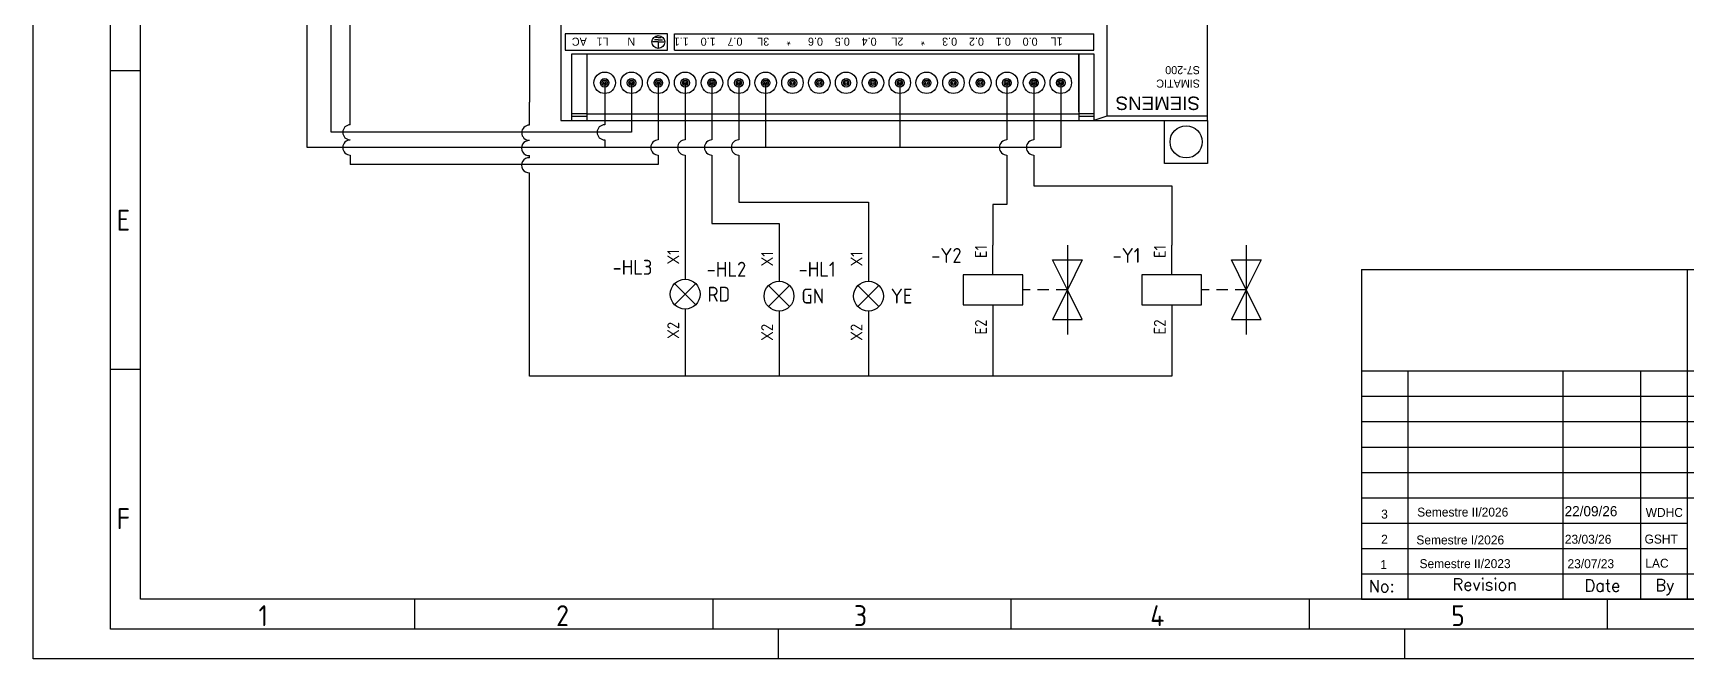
# Model space of a CAD drawing. Extents: x 0 to 420, y 0 to 297.
# Drawn here: x 0 to 277.2, y 0 to 104.9 of the extents above; entities that cross this region are included whole.
import ezdxf
from ezdxf.enums import TextEntityAlignment as Align

# ---------------------------------------------------------------- set-up
doc = ezdxf.new("R2010")
doc.units = 0
doc.header["$LTSCALE"] = 10
doc.linetypes.add('DASHED', pattern=[19.05, 12.7, -6.35])
for name, color, linetype in [('025', 1, 'Continuous'), ('035', 5, 'Continuous'), ('07', 7, 'Continuous'), ('MISC', 4, 'Continuous'), ('RED_2.5mm^2', 1, 'Continuous'), ('SYMS', 7, 'Continuous'), ('TAGS', 4, 'Continuous'), ('TERMS', 3, 'Continuous')]:
    doc.layers.add(name, color=color, linetype=linetype)
doc.styles.add('ISO Proportional', font='isocp.shx')
doc.styles.add('WD', font='romans.shx')
doc.styles.add('WD_IEC', font='ISOCP2.shx', dxfattribs={"width": 0.9, "height": 4})

# ---------------------------------------------------------------- blocks, each defined once
blk = doc.blocks.new('IEC_border_a3')
at = {"layer": '035'}
for p, q in [((17.98, 98.54), (13, 98.54)), ((18, 48.5), (13.02, 48.5)), ((64, 10), (64, 5)), ((114, 10), (114, 5)), ((164, 10), (164, 5)), ((214, 10), (214, 5)), ((264, 10), (264, 5)), ((125, 0), (125, 5)), ((230, 5), (230, 0))]:
    blk.add_line(p, q, dxfattribs=at)
for points in [[(0, 297), (420, 297), (420, 0), (0, 0)], [(18, 287), (410, 287), (410, 10), (18, 10)]]:
    blk.add_lwpolyline(points, close=True, dxfattribs=at)
at = {"layer": '07'}
blk.add_lwpolyline([(13, 292), (415, 292), (415, 5), (13, 5)], close=True, dxfattribs=at)
at = {"layer": '035', "style": 'ISO Proportional'}
for s, p in [('E', (14.02, 71.75)), ('F', (14.02, 21.75)), ('1', (37.81, 5.5)), ('2', (87.73, 5.5)), ('3', (137.68, 5.5)), ('4', (187.38, 5.5)), ('5', (237.84, 5.5))]:
    blk.add_text(s, height=3.5, dxfattribs=at).set_placement(p)
blk = doc.blocks.new('IEC_tblock_a3')
at = {"layer": '035'}
for p, q in [((-106.6, 55.25), (-106.6, 17)), ((-36.4, 55.25), (-36.4, 48.88)), ((-88.4, 48.88), (0, 48.88)), ((-179.4, 38.25), (-179.4, 0)), ((-153.4, 38.25), (-153.4, 0)), ((-140.4, 38.25), (-140.4, 0)), ((-122.2, 38.25), (-122.2, 21.25)), ((-187.2, 34), (-88.4, 34)), ((-187.2, 29.75), (-88.4, 29.75)), ((-187.2, 25.5), (-88.4, 25.5)), ((-187.2, 21.25), (-88.4, 21.25)), ((-187.2, 17), (-132.6, 17)), ((-187.2, 12.75), (-132.6, 12.75)), ((-187.2, 8.5), (-132.6, 8.5)), ((-13, 8.5), (0, 8.5)), ((-187.2, 4.25), (0, 4.25)), ((-44.2, 4.25), (-44.2, 0))]:
    blk.add_line(p, q, dxfattribs=at)
at = {"layer": '07'}
for p, q in [((-187.2, 55.25), (-187.2, 0)), ((-187.2, 55.25), (0, 55.25)), ((-132.6, 55.25), (-132.6, 0)), ((-88.4, 55.25), (-88.4, 0)), ((0, 55.25), (0, 0)), ((-187.2, 38.25), (0, 38.25)), ((-132.6, 17), (0, 17)), ((-13, 17), (-13, 4.25)), ((-187.2, 0), (0, 0))]:
    blk.add_line(p, q, dxfattribs=at)
at = {"style": 'WD'}
for tag, p in [('SCALE', (-69.88, 51.07)), ('SH', (-8.74, 10.06)), ('FILENAME', (-68.15, 0.8))]:
    blk.add_attdef(tag, p, '', height=2, dxfattribs=at)
for tag, height, p in [('PROJDESC', 5, (-45.9, 29.2)), ('EDDATE', 2, (-114.97, 30.8)), ('EDBY', 2, (-98.02, 30.86)), ('CKDATE', 2, (-114.85, 26.58)), ('CKBY', 2, (-97.88, 26.3)), ('DWGDESC', 5, (-44.85, 19.72)), ('DWGNO', 3.5, (-48.54, 9.46))]:
    blk.add_attdef(tag, text='', height=height, dxfattribs=at).set_placement(p, align=Align.CENTER)
at = {"style": 'WD', "flags": 1}
blk.add_attdef('WD_TB', (-120.95, 11.91), '', height=2, dxfattribs=at)
at = {"layer": '025', "style": 'WD'}
for s, p in [('SCALE', (-80.57, 51.13)), ('NAME', (-97.74, 35.14)), ('No:', (-183.81, 1.19)), ('Revision', (-166.53, 1.47)), ('Date', (-146.79, 1.28)), ('By', (-136.33, 1.37))]:
    blk.add_text(s, height=2, dxfattribs=at).set_placement(p, align=Align.CENTER)
for s, p in [('DATE', (-118, 35)), ('Edit', (-130.55, 30.72)), ('Chec.', (-130.82, 26.72)), ('SHEETS', (-11.17, 14.05)), ('FILENAME', (-87.18, 0.61))]:
    blk.add_text(s, height=2, dxfattribs=at).set_placement(p)
blk = doc.blocks.new('WDDOT')
for radius in [0.72, 0.449, 0.223]:
    blk.add_circle((0, 0), radius)
blk = doc.blocks.new('VLT1R')
for p, q in [((0, 7.5), (0, 2.5)), ((-1.77, -1.77), (1.77, 1.77)), ((1.77, -1.77), (-1.77, 1.77)), ((0, -2.5), (0, -7.5))]:
    blk.add_line(p, q)
blk.add_circle((0, 0), 2.5)
at = {"style": 'WD_IEC'}
for tag, p in [('INST', (-5.5, 10.25)), ('LOC', (-5.5, 6.75)), ('TAG1', (-5.5, 3.25)), ('DESC1', (-5.5, -6.35)), ('DESC2', (-5.5, -9.85)), ('DESC3', (-5.5, -13.35))]:
    blk.add_attdef(tag, text='', height=2.5, dxfattribs=at).set_placement(p, align=Align.RIGHT)
blk.add_attdef('TERM01', text='', height=2, rotation=90, dxfattribs=at).set_placement((-1, 7.5), align=Align.RIGHT)
at = {"style": 'WD_IEC', "flags": 1}
for tag, p, height in [('X2TERM01', (0, 7.5), 0.32), ('X4LINK', (-3, 0), 0.32), ('X1LINK', (3, 0), 0.32), ('ASSYCODE', (1, -4), 1), ('FAMILY', (1, -5.5), 1), ('X8TERM02', (0, -7.5), 0.32), ('CATDESC', (1, -7), 1)]:
    blk.add_attdef(tag, p, '', height=height, dxfattribs=at)
at = {"style": 'WD_IEC', "flags": 9}
for tag, p in [('MFG', (-6, -0.25)), ('CAT', (-6, -2.75))]:
    blk.add_attdef(tag, text='', height=1.5, dxfattribs=at).set_placement(p, align=Align.RIGHT)
at = {"style": 'WD_IEC'}
blk.add_attdef('TERM02', (-1, -7.5), '', height=2, rotation=90, dxfattribs=at)
at = {"lineweight": 13, "style": 'WD_IEC'}
blk.add_attdef('COLOR', text='', height=2.5, dxfattribs=at).set_placement((3.75, 0), align=Align.MIDDLE_LEFT)
at = {"lineweight": 15, "style": 'WD_IEC'}
blk.add_attdef('XREF', text='', height=2.5, dxfattribs=at).set_placement((-5.5, -18), align=Align.RIGHT)
blk = doc.blocks.new('VLT1G')
for p, q in [((0, 7.5), (0, 2.5)), ((-1.77, -1.77), (1.77, 1.77)), ((1.77, -1.77), (-1.77, 1.77)), ((0, -2.5), (0, -7.5))]:
    blk.add_line(p, q)
blk.add_circle((0, 0), 2.5)
at = {"style": 'WD_IEC'}
for tag, p in [('INST', (-5.5, 10.25)), ('LOC', (-5.5, 6.75)), ('TAG1', (-5.5, 3.25)), ('DESC1', (-5.5, -6.35)), ('DESC2', (-5.5, -9.85)), ('DESC3', (-5.5, -13.35))]:
    blk.add_attdef(tag, text='', height=2.5, dxfattribs=at).set_placement(p, align=Align.RIGHT)
blk.add_attdef('TERM01', text='', height=2, rotation=90, dxfattribs=at).set_placement((-1, 7.5), align=Align.RIGHT)
at = {"style": 'WD_IEC', "flags": 1}
for tag, p, height in [('X2TERM01', (0, 7.5), 0.32), ('X4LINK', (-3, 0), 0.32), ('X1LINK', (3, 0), 0.32), ('ASSYCODE', (1, -4), 1), ('FAMILY', (1, -5.5), 1), ('X8TERM02', (0, -7.5), 0.32), ('CATDESC', (1, -7), 1)]:
    blk.add_attdef(tag, p, '', height=height, dxfattribs=at)
at = {"style": 'WD_IEC', "flags": 9}
for tag, p in [('MFG', (-6, -0.25)), ('CAT', (-6, -2.75))]:
    blk.add_attdef(tag, text='', height=1.5, dxfattribs=at).set_placement(p, align=Align.RIGHT)
at = {"style": 'WD_IEC'}
blk.add_attdef('TERM02', (-1, -7.5), '', height=2, rotation=90, dxfattribs=at)
at = {"lineweight": 13, "style": 'WD_IEC'}
blk.add_attdef('COLOR', text='', height=2.5, dxfattribs=at).set_placement((3.75, 0), align=Align.MIDDLE_LEFT)
at = {"lineweight": 15, "style": 'WD_IEC'}
for tag, p in [('XREF', (-5.5, -18)), ('WDTAGALT', (-5.5, -21))]:
    blk.add_attdef(tag, text='', height=2.5, dxfattribs=at).set_placement(p, align=Align.RIGHT)
blk = doc.blocks.new('VLT1Y')
for p, q in [((0, 7.5), (0, 2.5)), ((-1.77, -1.77), (1.77, 1.77)), ((1.77, -1.77), (-1.77, 1.77)), ((0, -2.5), (0, -7.5))]:
    blk.add_line(p, q)
blk.add_circle((0, 0), 2.5)
at = {"style": 'WD_IEC'}
for tag, p in [('INST', (-5.5, 10.25)), ('LOC', (-5.5, 6.75)), ('TAG1', (-5.5, 3.25)), ('DESC1', (-5.5, -6.35)), ('DESC2', (-5.5, -9.85)), ('DESC3', (-5.5, -13.35))]:
    blk.add_attdef(tag, text='', height=2.5, dxfattribs=at).set_placement(p, align=Align.RIGHT)
blk.add_attdef('TERM01', text='', height=2, rotation=90, dxfattribs=at).set_placement((-1, 7.5), align=Align.RIGHT)
at = {"style": 'WD_IEC', "flags": 1}
for tag, p, height in [('X2TERM01', (0, 7.5), 0.32), ('X4LINK', (-3, 0), 0.32), ('X1LINK', (3, 0), 0.32), ('ASSYCODE', (1, -4), 1), ('FAMILY', (1, -5.5), 1), ('X8TERM02', (0, -7.5), 0.32), ('CATDESC', (1, -7), 1)]:
    blk.add_attdef(tag, p, '', height=height, dxfattribs=at)
at = {"style": 'WD_IEC', "flags": 9}
for tag, p in [('MFG', (-6, -0.25)), ('CAT', (-6, -2.75))]:
    blk.add_attdef(tag, text='', height=1.5, dxfattribs=at).set_placement(p, align=Align.RIGHT)
at = {"style": 'WD_IEC'}
blk.add_attdef('TERM02', (-1, -7.5), '', height=2, rotation=90, dxfattribs=at)
at = {"lineweight": 13, "style": 'WD_IEC'}
blk.add_attdef('COLOR', text='', height=2.5, dxfattribs=at).set_placement((3.75, 0), align=Align.MIDDLE_LEFT)
at = {"lineweight": 15, "style": 'WD_IEC'}
for tag, p in [('XREF', (-5.5, -18)), ('WDTAGALT', (-5.5, -21.5))]:
    blk.add_attdef(tag, text='', height=2.5, dxfattribs=at).set_placement(p, align=Align.RIGHT)
blk = doc.blocks.new('VSV1')
for p, q in [((0, 2.5), (0, 7.5)), ((12.5, 7.5), (12.5, -7.5)), ((12.5, 0), (10, 5)), ((10, 5), (15, 5)), ((15, 5), (12.5, 0)), ((6.25, 0), (5, 0)), ((9.38, 0), (7.5, 0)), ((12.5, 0), (10, -5)), ((12.5, 0), (10.62, 0)), ((15, -5), (12.5, 0)), ((0, -2.5), (0, -7.5)), ((10, -5), (15, -5))]:
    blk.add_line(p, q)
blk.add_lwpolyline([(-5, 2.5), (-5, -2.5), (5, -2.5), (5, 2.5)], close=True)
at = {"style": 'WD_IEC'}
for tag, p in [('INST', (-5.25, 11.5)), ('LOC', (-5.25, 8)), ('TAG1', (-5.25, 4.5)), ('DESC1', (-5.25, -6.85)), ('DESC2', (-5.25, -10.35)), ('DESC3', (-5.25, -13.85))]:
    blk.add_attdef(tag, text='', height=2.5, dxfattribs=at).set_placement(p, align=Align.RIGHT)
blk.add_attdef('TERM01', text='', height=2, rotation=90, dxfattribs=at).set_placement((-1, 7.5), align=Align.RIGHT)
at = {"style": 'WD_IEC', "flags": 1}
for tag, p, height in [('X2TERM01', (0, 7.5), 0.32), ('X4LINK', (-5, 0), 0.32), ('X1LINK', (12.5, 0), 0.32), ('ASSYCODE', (1, -4), 1), ('FAMILY', (1, -5.5), 1), ('X8TERM02', (0, -7.5), 0.32), ('CATDESC', (1, -7), 1)]:
    blk.add_attdef(tag, p, '', height=height, dxfattribs=at)
at = {"style": 'WD_IEC', "flags": 9}
for tag, p in [('MFG', (-6, 1)), ('CAT', (-6, -1.5))]:
    blk.add_attdef(tag, text='', height=1.5, dxfattribs=at).set_placement(p, align=Align.RIGHT)
at = {"style": 'WD_IEC'}
blk.add_attdef('TERM02', (-1, -7.5), '', height=2, rotation=90, dxfattribs=at)
at = {"lineweight": 9, "style": 'WD_IEC'}
for tag, p in [('NO', (-5.5, -16.5)), ('NC', (-5.5, -20))]:
    blk.add_attdef(tag, text='', height=2.5, dxfattribs=at).set_placement(p, align=Align.TOP_RIGHT)
for tag, p in [('XREFNO', (-4, -16.5)), ('XREFNC', (-4, -20)), ('WDTAGALT', (-3.88, -23.13))]:
    blk.add_attdef(tag, text='', height=2.5, dxfattribs=at).set_placement(p, align=Align.TOP_LEFT)

msp = doc.modelspace()

# ---------------------------------------------------------------- linework, layer by layer
at = {"layer": 'RED_2.5mm^2', "color": 42}
for p, q in [((45.99, 85.69), (45.99, 255.39)), ((95.87, 96.53), (95.87, 89.5)), ((172.37, 96.53), (172.37, 85.69)), ((95.87, 86.96), (95.87, 85.69)), ((172.37, 85.69), (45.99, 85.69))]:
    msp.add_line(p, q, dxfattribs=at)
at = {"layer": 'RED_2.5mm^2', "color": 140}
for p, q in [((50, 88.23), (50, 254.12)), ((100.37, 96.53), (100.37, 88.23)), ((100.37, 88.23), (50, 88.23))]:
    msp.add_line(p, q, dxfattribs=at)
at = {"layer": 'RED_2.5mm^2', "color": 60, "true_color": 0xc0f600}
for p, q in [((53.21, 89.5), (53.21, 254.12)), ((104.87, 96.61), (104.87, 86.96)), ((53.21, 84.42), (53.21, 82.85)), ((104.87, 84.42), (104.87, 82.85)), ((104.87, 82.85), (53.21, 82.85))]:
    msp.add_line(p, q, dxfattribs=at)
at = {"layer": 'RED_2.5mm^2'}
for p, q in [((83.24, 172.11), (83.24, 93.29)), ((109.37, 96.53), (109.37, 86.96)), ((113.87, 96.53), (113.87, 86.96)), ((118.37, 96.53), (118.37, 86.96)), ((163.34, 96.53), (163.34, 86.96)), ((167.87, 96.53), (167.87, 86.96)), ((83.24, 89.43), (83.24, 93.29)), ((83.24, 83.98), (83.24, 84.32)), ((109.37, 84.42), (109.37, 68.61)), ((113.87, 84.42), (113.87, 72.98)), ((118.37, 84.42), (118.37, 76.52)), ((163.34, 84.42), (163.34, 76.12)), ((167.87, 84.42), (167.87, 79.27)), ((83.24, 47.39), (83.24, 81.44)), ((167.87, 79.27), (190.98, 79.27)), ((190.98, 79.27), (190.98, 69.35)), ((118.37, 76.52), (140.11, 76.52)), ((140.11, 76.52), (140.11, 68.29)), ((160.98, 76.14), (160.98, 69.35)), ((163.34, 76.12), (160.98, 76.12)), ((113.87, 72.98), (125.11, 72.98)), ((125.11, 72.98), (125.11, 68.29)), ((109.37, 53.61), (109.37, 47.39)), ((125.11, 53.29), (125.11, 47.39)), ((140.11, 53.29), (140.11, 47.39)), ((160.98, 54.35), (160.98, 47.39)), ((190.98, 54.35), (190.98, 47.39)), ((101.53, 47.39), (83.24, 47.39)), ((190.98, 47.39), (101.53, 47.39))]:
    msp.add_line(p, q, dxfattribs=at)
at = {"layer": 'RED_2.5mm^2', "color": 32}
for p, q in [((122.87, 96.53), (122.87, 85.69)), ((145.37, 96.53), (145.37, 85.69))]:
    msp.add_line(p, q, dxfattribs=at)
at = {"layer": 'RED_2.5mm^2', "color": 60, "true_color": 0xc0f600}
for centre in [(53.21, 88.23), (53.21, 85.69), (104.87, 85.69)]:
    msp.add_arc(centre, 1.27, 90, 270, dxfattribs=at)
at = {"layer": 'RED_2.5mm^2'}
for centre, start, end in [((83.23, 88.16), 90, 270), ((83.21, 85.59), 88.6034, 271.3966), ((109.37, 85.69), 90, 270), ((113.87, 85.69), 90, 270), ((118.37, 85.69), 90, 270), ((163.34, 85.69), 90, 270), ((167.87, 85.69), 90, 270), ((83.21, 82.71), 88.6199, 271.3801)]:
    msp.add_arc(centre, 1.27, start, end, dxfattribs=at)
at = {"layer": 'RED_2.5mm^2', "color": 42}
msp.add_arc((95.87, 88.23), 1.27, 90, 270, dxfattribs=at)
at = {"layer": 'SYMS'}
for p, q in [((88.54, 162.23), (88.54, 90.23)), ((196.99, 90.23), (196.99, 162.23)), ((180.07, 128.75), (180.07, 90.95)), ((106.4, 104.72), (89.26, 104.72)), ((89.26, 104.72), (89.26, 102.02)), ((104.87, 103.37), (103.97, 103.37)), ((104.87, 103.73), (104.2, 103.73)), ((104.87, 104.09), (104.42, 104.09)), ((104.87, 104.09), (105.32, 104.09)), ((104.87, 103.73), (105.55, 103.73)), ((104.87, 103.37), (104.87, 102.38)), ((104.87, 103.37), (105.77, 103.37)), ((106.4, 102.02), (106.4, 104.72)), ((107.57, 102.02), (107.57, 104.72)), ((107.57, 104.72), (177.91, 104.72)), ((177.91, 102.02), (177.91, 104.72)), ((89.26, 102.02), (106.4, 102.02)), ((90.34, 90.23), (90.34, 101.39)), ((90.34, 101.39), (177.91, 101.39)), ((92.86, 101.39), (92.86, 90.23)), ((92.86, 101.39), (175.39, 101.39)), ((107.57, 102.02), (177.91, 102.02)), ((175.39, 101.39), (175.39, 90.23)), ((175.39, 91.67), (175.39, 101.39)), ((177.91, 101.39), (177.91, 90.23)), ((88.54, 90.23), (196.99, 90.23)), ((92.86, 91.31), (90.34, 91.31)), ((90.34, 90.95), (92.86, 90.95)), ((92.86, 91.31), (175.39, 91.31)), ((177.91, 91.31), (175.39, 91.31)), ((175.39, 90.95), (177.91, 90.95)), ((180.07, 90.95), (177.91, 90.23)), ((196.99, 90.95), (180.07, 90.95)), ((189.79, 83.03), (189.79, 90.23)), ((189.79, 90.23), (196.99, 90.23)), ((196.99, 90.23), (196.99, 83.03)), ((196.99, 83.03), (189.79, 83.03))]:
    msp.add_line(p, q, dxfattribs=at)
for centre, radius in [((104.87, 103.37), 1.08), ((95.87, 96.53), 1.8), ((100.37, 96.53), 1.8), ((104.87, 96.53), 1.8), ((109.37, 96.53), 1.8), ((113.87, 96.53), 1.8), ((118.37, 96.53), 1.8), ((122.87, 96.53), 1.8), ((127.37, 96.53), 1.8), ((131.87, 96.53), 1.8), ((136.37, 96.53), 1.8), ((140.87, 96.53), 1.8), ((145.37, 96.53), 1.8), ((149.87, 96.53), 1.8), ((154.37, 96.53), 1.8), ((158.87, 96.53), 1.8), ((163.37, 96.53), 1.8), ((167.87, 96.53), 1.8), ((172.37, 96.53), 1.8), ((193.39, 86.63), 2.7)]:
    msp.add_circle(centre, radius, dxfattribs=at)

# ---------------------------------------------------------------- block references
msp.add_blockref('IEC_border_a3', (0, 0))
ref = msp.add_blockref('IEC_tblock_a3', (410, 10))
ref.add_attrib('SCALE', 'S/E', (340.12, 61.07), dxfattribs={"height": 2, "style": 'WD'})
ref.add_attrib('EDBY', 'WDHC', dxfattribs={"height": 2, "style": 'WD'}).set_placement((311.98, 40.86), align=Align.CENTER)
ref.add_attrib('CKBY', 'JANA', dxfattribs={"height": 2, "style": 'WD'}).set_placement((312.12, 36.3), align=Align.CENTER)
ref.add_attrib('EDDATE', '22/09/26', dxfattribs={"height": 2, "style": 'WD'}).set_placement((295.03, 40.8), align=Align.CENTER)
ref.add_attrib('CKDATE', '22/09/26', dxfattribs={"height": 2, "style": 'WD'}).set_placement((295.15, 36.58), align=Align.CENTER)
ref.add_attrib('DWGNO', '2 - 1', dxfattribs={"height": 3.5, "style": 'WD'}).set_placement((361.46, 19.46), align=Align.CENTER)
ref.add_attrib('SH', '02', (401.26, 20.06), dxfattribs={"height": 2, "style": 'WD'})
at = {"layer": 'SYMS', "rotation": 180}
for p in [(95.87, 96.53), (100.37, 96.53), (104.87, 96.53), (109.37, 96.53), (113.87, 96.53), (118.37, 96.53), (122.87, 96.53), (127.37, 96.53), (131.87, 96.53), (136.37, 96.53), (140.87, 96.53), (145.37, 96.53), (149.87, 96.53), (154.37, 96.53), (158.87, 96.53), (163.34, 96.53), (167.87, 96.53), (172.37, 96.53)]:
    msp.add_blockref('WDDOT', p, dxfattribs=at)
at = {"layer": 'SYMS'}
ref = msp.add_blockref('VSV1', (160.98, 61.85), dxfattribs=at)
ref.add_attrib('TERM02', 'E2', (159.98, 54.35), dxfattribs={"layer": 'TERMS', "height": 2, "rotation": 90, "style": 'WD_IEC'})
ref.add_attrib('TERM01', 'E1', dxfattribs={"layer": 'TERMS', "height": 2, "rotation": 90, "style": 'WD_IEC'}).set_placement((159.98, 69.35), align=Align.RIGHT)
ref.add_attrib('TAG1', '-Y2', dxfattribs={"layer": 'TAGS', "height": 2.5, "style": 'WD_IEC'}).set_placement((155.73, 66.35), align=Align.RIGHT)
ref = msp.add_blockref('VSV1', (190.98, 61.85), dxfattribs=at)
ref.add_attrib('TERM02', 'E2', (189.98, 54.35), dxfattribs={"layer": 'TERMS', "height": 2, "rotation": 90, "style": 'WD_IEC'})
ref.add_attrib('TERM01', 'E1', dxfattribs={"layer": 'TERMS', "height": 2, "rotation": 90, "style": 'WD_IEC'}).set_placement((189.98, 69.35), align=Align.RIGHT)
ref.add_attrib('TAG1', '-Y1', dxfattribs={"layer": 'TAGS', "height": 2.5, "style": 'WD_IEC'}).set_placement((185.73, 66.35), align=Align.RIGHT)
ref = msp.add_blockref('VLT1R', (109.37, 61.11), dxfattribs=at)
ref.add_attrib('TERM02', 'X2', (108.37, 53.61), dxfattribs={"layer": 'TERMS', "height": 2, "rotation": 90, "style": 'WD_IEC'})
ref.add_attrib('TERM01', 'X1', dxfattribs={"layer": 'TERMS', "height": 2, "rotation": 90, "style": 'WD_IEC'}).set_placement((108.37, 68.61), align=Align.RIGHT)
ref.add_attrib('COLOR', 'RD', dxfattribs={"layer": 'MISC', "lineweight": 13, "height": 2.5, "style": 'WD_IEC'}).set_placement((113.12, 61.11), align=Align.MIDDLE_LEFT)
ref.add_attrib('TAG1', '-HL3', dxfattribs={"layer": 'TAGS', "height": 2.5, "style": 'WD_IEC'}).set_placement((103.87, 64.36), align=Align.RIGHT)
ref = msp.add_blockref('VLT1G', (125.11, 60.79), dxfattribs=at)
ref.add_attrib('TERM02', 'X2', (124.11, 53.29), dxfattribs={"layer": 'TERMS', "height": 2, "rotation": 90, "style": 'WD_IEC'})
ref.add_attrib('TERM01', 'X1', dxfattribs={"layer": 'TERMS', "height": 2, "rotation": 90, "style": 'WD_IEC'}).set_placement((124.11, 68.29), align=Align.RIGHT)
ref.add_attrib('COLOR', 'GN', dxfattribs={"layer": 'MISC', "lineweight": 13, "height": 2.5, "style": 'WD_IEC'}).set_placement((128.86, 60.79), align=Align.MIDDLE_LEFT)
ref.add_attrib('TAG1', '-HL2', dxfattribs={"layer": 'TAGS', "height": 2.5, "style": 'WD_IEC'}).set_placement((119.61, 64.04), align=Align.RIGHT)
ref = msp.add_blockref('VLT1Y', (140.11, 60.79), dxfattribs=at)
ref.add_attrib('TERM02', 'X2', (139.11, 53.29), dxfattribs={"layer": 'TERMS', "height": 2, "rotation": 90, "style": 'WD_IEC'})
ref.add_attrib('TERM01', 'X1', dxfattribs={"layer": 'TERMS', "height": 2, "rotation": 90, "style": 'WD_IEC'}).set_placement((139.11, 68.29), align=Align.RIGHT)
ref.add_attrib('COLOR', 'YE', dxfattribs={"layer": 'MISC', "lineweight": 13, "height": 2.5, "style": 'WD_IEC'}).set_placement((143.86, 60.79), align=Align.MIDDLE_LEFT)
ref.add_attrib('TAG1', '-HL1', dxfattribs={"layer": 'TAGS', "height": 2.5, "style": 'WD_IEC'}).set_placement((134.61, 64.04), align=Align.RIGHT)

# ---------------------------------------------------------------- texts
at = {"char_height": 1.5, "attachment_point": 1}
for s, width, insert in [('3', 13.0311, (226.1, 25.01)), ('Semestre II/2026', 23.0957, (232.15, 25.35)), ('WDHC', 13.0311, (270.47, 25.29)), ('2', 13.0311, (226.1, 20.81)), ('Semestre I/2026', 23.0957, (232.01, 20.68)), ('23/03/26', 13.0311, (256.91, 20.8)), ('GSHT', 13.0311, (270.28, 20.83)), ('Semestre II/2023', 23.0957, (232.54, 16.71)), ('23/07/23', 13.0311, (257.36, 16.7)), ('LAC', 13.0311, (270.41, 16.78)), ('1', 13.0311, (225.96, 16.55))]:
    msp.add_mtext_dynamic_manual_height_columns(s, width=width, gutter_width=12.5, heights=[0], dxfattribs=dict(at, insert=insert))
at = {"color": 242, "linetype": 'DASHED', "true_color": 0xcd2027, "insert": (256.87, 25.6), "char_height": 1.7, "attachment_point": 1}
msp.add_mtext_dynamic_manual_height_columns('{\\C256;22/09/26}', width=14.607, gutter_width=12.5, heights=[0], dxfattribs=at)
at = {"layer": 'SYMS', "char_height": 1.35, "attachment_point": 7, "rotation": 180}
for s, width, insert in [('AC', 0.9, (92.88, 104.11)), ('L1', 1.8, (96.51, 104.11)), ('N', 0.9, (100.98, 104.11)), ('1.1', 0.9, (109.98, 104.11)), ('1.0', 0.9, (114.48, 104.11)), ('0.7', 0.9, (118.98, 104.11)), ('3L', 0.9, (123.48, 104.11)), ('*', 0.9, (127.08, 104.11)), ('0.6', 0.9, (132.48, 104.11)), ('0.5', 0.9, (136.98, 104.11)), ('0.4', 0.9, (141.48, 104.11)), ('2L', 0.9, (145.98, 104.11)), ('*', 0.9, (149.58, 104.11)), ('0.3', 0.9, (154.98, 104.11)), ('0.2', 0.9, (159.48, 104.11)), ('0.1', 0.9, (163.98, 104.11)), ('0.0', 0.9, (168.48, 104.11)), ('1L', 0.9, (172.68, 104.12)), ('{\\fArial|b0|i0|c0|p34;\\H1.66667x;SIEMENS}\\PSIMATIC\\PS7-200', 0.9, (195.71, 99.34))]:
    msp.add_mtext_dynamic_manual_height_columns(s, width=width, gutter_width=112.5, heights=[0], dxfattribs=dict(at, insert=insert))

doc.saveas('drawing.dxf')
